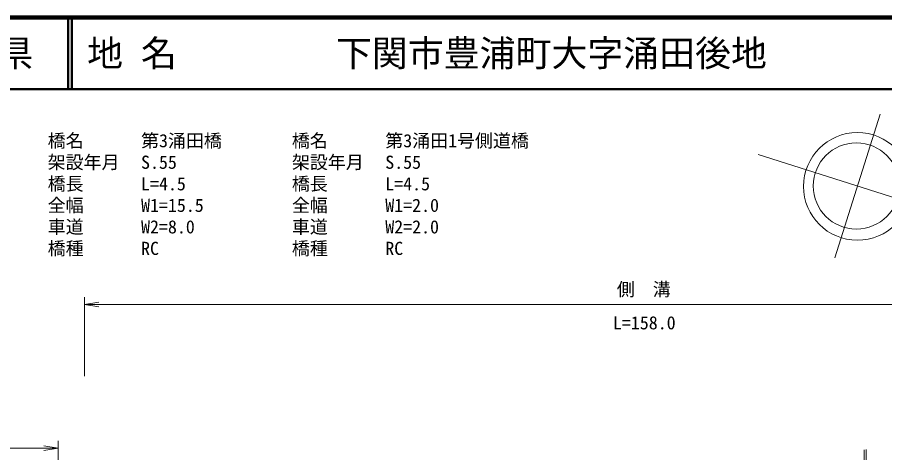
# Model space of a CAD drawing. Units: millimetres at full size, sheet at 1:1000; details may follow other scales. Extents: x 40000 to 680000, y 20000 to 380000.
# Drawn here: x 360665 to 481422, y 319361 to 380000 of the extents above; entities that cross this region are included whole.
import ezdxf
from ezdxf.enums import TextEntityAlignment as Align

# ---------------------------------------------------------------- set-up
doc = ezdxf.new("R2010")
doc.units = ezdxf.units.MM
doc.header["$LTSCALE"] = 1000
for name, color, linetype, lineweight in [('M-BGD', 7, 'Continuous', 13), ('M-BMK-SRVR', 3, 'Continuous', 13), ('M-STR-HTXT', 7, 'Continuous', 13), ('M-TTL', 2, 'Continuous', 140), ('M-TTL-LINE', 7, 'Continuous', 50)]:
    doc.layers.add(name, color=color, linetype=linetype, lineweight=lineweight)
doc.layers.add('M-TTL-TXT', color=7, linetype='Continuous')
doc.styles.add('ＭＳ ゴシック', font='')
doc.styles.get('ＭＳ ゴシック').set_extended_font_data('MS Gothic')

# ---------------------------------------------------------------- blocks, each defined once
blk = doc.blocks.new('open_arrow')
at = {"color": 0, "linetype": 'Continuous', "lineweight": -2}
blk.add_lwpolyline([(7.5, 1.25), (0, 0), (7.5, -1.25)], dxfattribs=at)

msp = doc.modelspace()

# ---------------------------------------------------------------- linework, layer by layer
at = {"layer": 'M-BGD'}
for p, q in [((478786, 291599), (478549, 319776)), ((479085, 291670), (478849, 319779))]:
    msp.add_line(p, q, dxfattribs=at)
at = {"layer": 'M-BMK-SRVR'}
for p, q in [((480820, 366503), (474473, 346484)), ((463824, 360876), (495311, 350893))]:
    msp.add_line(p, q, dxfattribs=at)
for centre, radius in [((477634, 356453), 7501), ((477486, 356510), 6000)]:
    msp.add_circle(centre, radius, dxfattribs=at)
at = {"layer": 'M-STR-HTXT'}
for p, q in [((370000, 330000), (370000, 341000)), ((370000, 340000), (525667, 340000)), ((366361, 315000), (366361, 321000)), ((122718, 320000), (366361, 320000))]:
    msp.add_line(p, q, dxfattribs=at)
at = {"layer": 'M-TTL'}
msp.add_line((680000, 380000), (40000, 380000), dxfattribs=at)
at = {"layer": 'M-TTL-LINE'}
for p, q in [((367750, 380000), (367750, 370000)), ((368250, 380000), (368250, 370000)), ((40000, 370000), (680000, 370000))]:
    msp.add_line(p, q, dxfattribs=at)

# ---------------------------------------------------------------- block references
at = {"layer": 'M-STR-HTXT', "xscale": 267, "yscale": 267}
msp.add_blockref('open_arrow', (370000, 340000), dxfattribs=at)
at = {"layer": 'M-STR-HTXT', "xscale": 267, "yscale": 267, "rotation": 180}
msp.add_blockref('open_arrow', (366361, 320000), dxfattribs=at)

# ---------------------------------------------------------------- texts
at = {"layer": 'M-STR-HTXT', "style": 'ＭＳ ゴシック'}
for s, p in [('橋名', (364890, 362817)), ('第3涌田橋', (377890, 362817)), ('橋名', (398890, 362817)), ('第3涌田1号側道橋', (411890, 362817)), ('架設年月', (364890, 359817)), ('S.55', (377890, 359817)), ('架設年月', (398890, 359817)), ('S.55', (411890, 359817)), ('橋長', (364890, 356817)), ('L=4.5', (377890, 356817)), ('橋長', (398890, 356817)), ('L=4.5', (411890, 356817)), ('全幅', (364890, 353817)), ('W1=15.5', (377890, 353817)), ('全幅', (398890, 353817)), ('W1=2.0', (411890, 353817)), ('車道', (364890, 350817)), ('W2=8.0', (377890, 350817)), ('車道', (398890, 350817)), ('W2=2.0', (411890, 350817)), ('橋種', (364890, 347817)), ('橋種', (398890, 347817)), ('RC', (377890, 347817)), ('RC', (411890, 347817))]:
    msp.add_text(s, height=1833, dxfattribs=at).set_placement(p, align=Align.MIDDLE_LEFT)
msp.add_text('側\u3000溝', height=1833, dxfattribs=at).set_placement((447884, 342115), align=Align.MIDDLE_CENTER)
msp.add_text('L=158.0', height=1833, dxfattribs=at).set_placement((447956, 335987), align=Align.BOTTOM_CENTER)
at = {"layer": 'M-TTL-TXT', "style": 'ＭＳ ゴシック'}
msp.add_text('山\u3000口\u3000県', height=3666, dxfattribs=at).set_placement((350375, 375000), align=Align.MIDDLE_CENTER)
for s, p in [('地 名', (370380, 375000)), ('下関市豊浦町大字涌田後地', (405024, 375000))]:
    msp.add_text(s, height=3666, dxfattribs=at).set_placement(p, align=Align.MIDDLE_LEFT)

doc.saveas('drawing.dxf')
